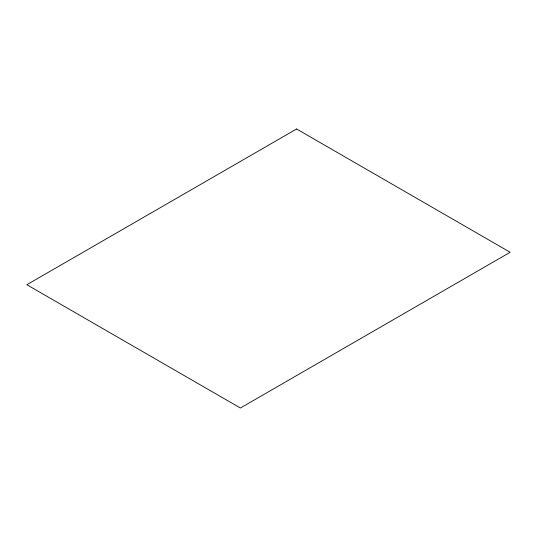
<?xml version="1.0" encoding="UTF-8"?>
<svg xmlns="http://www.w3.org/2000/svg" width="537" height="537" viewBox="0 0 537 537"><rect width="100%" height="100%" fill="white"/><g stroke="black" fill="none" stroke-linecap="round" stroke-linejoin="round"><path stroke-width="0.81" d="M296.599 128.987L26.85 284.724L240.401 408.013L510.15 252.276L296.599 128.987"/></g></svg>
